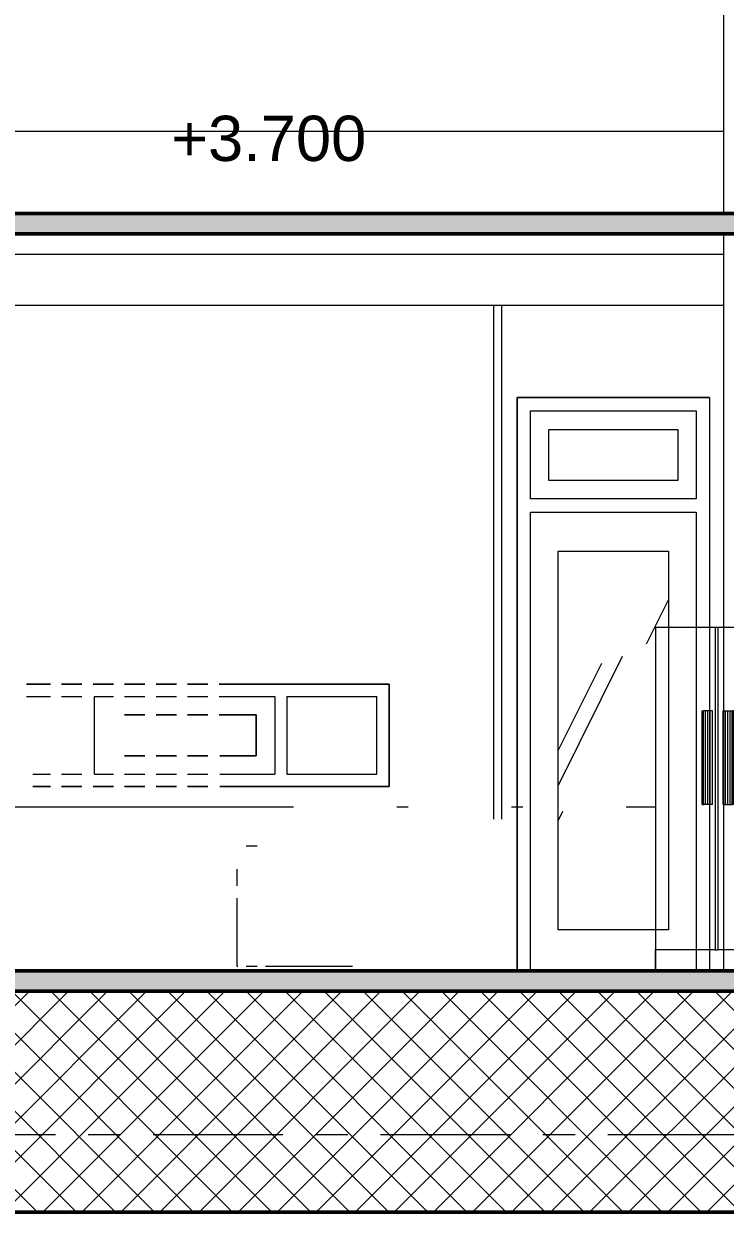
# Model space of a CAD drawing. Header units: millimetres. Extents: x 2164007 to 2324354, y -2513385 to -2308978.
# Drawn here: x 2263934 to 2267363, y -2502390 to -2496583 of the extents above; entities that cross this region are included whole.
import ezdxf

# ---------------------------------------------------------------- set-up
doc = ezdxf.new("R2010")
doc.units = ezdxf.units.MM
doc.linetypes.add('Grid Line', pattern=[22.224999999999994, 12.7, -3.174999999999999, 3.174999999999999, -3.174999999999999])
for name, color, linetype, lineweight in [('A-DETL-GENF', 8, 'Continuous', 9), ('A-DETL-WIDE', 214, 'Continuous', 50), ('A-DOOR', 8, 'Continuous', 13), ('A-FLOR', 8, 'Continuous', 13), ('A-FLOR-PATT', 8, 'Continuous', 13), ('A-GLAZ', 8, 'Continuous', 13), ('A-WALL', 113, 'Continuous', 20), ('G-ANNO-DIMS', 111, 'Continuous', 9), ('G-IMPT', 8, 'Continuous', 9), ('I-FURN', 8, 'Continuous', 9), ('Q-SPCQ', 91, 'Continuous', 9), ('S-BEAM', 8, 'Continuous', 9), ('S-COLS', 52, 'Continuous', 9), ('S-GRID', 8, 'Continuous', 9)]:
    doc.layers.add(name, color=color, linetype=linetype, lineweight=lineweight)
doc.styles.add('Arial_3', font='arial.ttf', dxfattribs={"height": 177.0359281437126})

# ---------------------------------------------------------------- blocks, each defined once
blk = doc.blocks.new('Refrigerator06 - 11ZREF06_dwg-420222-MC B-B')
at = {"layer": 'G-IMPT'}
for p, q in [((7622.382803050146, 1676.400000000002), (7622.382665376772, 101.6000847816467)), ((7914.482832721523, 1676.400000000002), (7622.382803050146, 1676.400000000002)), ((7914.482832721523, 1676.400000000002), (7914.482687381557, 101.6000575304031)), ((7914.482832721523, 1676.400000000002), (7914.482687381557, 101.6000575304031)), ((7927.182838777355, 1676.400000000002), (7914.482832721523, 1676.400000000002)), ((7927.182838777355, 1676.400000000002), (7927.182675269893, 101.6000575304031)), ((7927.182838777355, 1676.400000000002), (7927.182675269893, 101.6000575304031)), ((8485.982729772371, 1676.400000000002), (7927.182838777355, 1676.400000000002)), ((7850.982711604889, 812.8000242233277), (7850.982747939881, 1269.999951553345)), ((7850.982747939881, 1269.999951553345), (7856.373552612117, 1269.999951553345)), ((7856.373516277126, 812.8000242233277), (7856.373552612117, 1269.999951553345)), ((7866.221316341209, 1269.999951553345), (7856.373552612117, 1269.999951553345)), ((7866.221261838726, 812.8000242233277), (7866.221316341209, 1269.999951553345)), ((7878.754853633698, 1269.999951553345), (7866.221316341209, 1269.999951553345)), ((7878.754799131207, 812.8000242233277), (7878.754853633698, 1269.999951553345)), ((7889.721698764614, 1269.999951553345), (7878.754853633698, 1269.999951553345)), ((7889.721644262127, 812.8000242233277), (7889.721698764614, 1269.999951553345)), ((7901.782753995708, 1269.999951553345), (7889.721698764614, 1269.999951553345)), ((7901.782699493217, 812.8000242233277), (7901.782753995708, 1269.999951553345)), ((7952.582705549053, 812.8000242233277), (7952.582741884044, 1269.999951553345)), ((7952.582705549053, 812.8000242233277), (7952.582741884044, 1269.999951553345)), ((7952.582741884044, 1269.999951553345), (7964.643815282635, 1269.999951553345)), ((7964.643778947643, 812.8000242233277), (7964.643815282635, 1269.999951553345)), ((7964.643815282635, 1269.999951553345), (7975.610660413559, 1269.999951553345)), ((7975.610624078568, 812.8000242233277), (7975.610660413559, 1269.999951553345)), ((7975.610660413559, 1269.999951553345), (7988.144197706036, 1269.999951553345)), ((7988.144161371044, 812.8000242233277), (7988.144197706036, 1269.999951553345)), ((7988.144197706036, 1269.999951553345), (7997.991961435131, 1269.999951553345)), ((7997.991888765148, 812.8000242233277), (7997.991961435131, 1269.999951553345)), ((8003.382766107372, 1269.999951553345), (7997.991961435131, 1269.999951553345)), ((8003.382693437389, 812.8000242233277), (8003.382766107372, 1269.999951553345)), ((8003.382693437389, 812.8000242233277), (8003.382766107372, 1269.999951553345)), ((7850.982711604889, 812.8000242233277), (7856.373516277126, 812.8000242233277)), ((7866.221261838726, 812.8000242233277), (7856.373516277126, 812.8000242233277)), ((7878.754799131207, 812.8000242233277), (7866.221261838726, 812.8000242233277)), ((7889.721644262127, 812.8000242233277), (7878.754799131207, 812.8000242233277)), ((7901.782699493217, 812.8000242233277), (7889.721644262127, 812.8000242233277)), ((7952.582705549053, 812.8000242233277), (7964.643778947643, 812.8000242233277)), ((7964.643778947643, 812.8000242233277), (7975.610624078568, 812.8000242233277)), ((7975.610624078568, 812.8000242233277), (7988.144161371044, 812.8000242233277)), ((7988.144161371044, 812.8000242233277), (7997.991888765148, 812.8000242233277)), ((8003.382693437389, 812.8000242233277), (7997.991888765148, 812.8000242233277)), ((7622.382665376763, 101.6000847816467), (7622.382656494615, 3.774915528538259e-05)), ((7622.382656494615, 3.774915528538259e-05), (7622.382665376776, 101.6000847816467)), ((7914.482687381557, 101.6000575304031), (7622.382665376772, 101.6000847816467)), ((7914.482687381557, 101.6000575304031), (7927.182675269893, 101.6000575304031)), ((8485.98263287907, 101.6000121116638), (7927.182675269893, 101.6000575304031))]:
    blk.add_line(p, q, dxfattribs=at)
blk = doc.blocks.new('Refrigerator06 - Refrigerator06-420229-MC B-B')
blk.add_blockref('Refrigerator06 - 11ZREF06_dwg-420222-MC B-B', (0, 0))
blk = doc.blocks.new('Furniture 22 - Furniture 3-1054481-MC B-B')
at = {"layer": 'I-FURN'}
for p, q in [((4110.98272977055, 799.9999999999943), (5853.613162824718, 799.9999999999943)), ((4110.98272977055, 0), (4110.98272977055, 799.9999999999943)), ((6358.604209528648, 799.9999999999943), (6413.613162824719, 799.9999999999943)), ((6918.60420952865, 799.9999999999943), (6973.613162824716, 799.9999999999943)), ((7478.604209528653, 799.9999999999943), (7622.38272643281, 799.9999999999943))]:
    blk.add_line(p, q, dxfattribs=at)
blk = doc.blocks.new('Furniture 2 - Furniture 3-1057460-mc b-b')
at = {"layer": 'I-FURN'}
for p, q in [((5620.846747719619, 610.8383184704225), (5675.855701015684, 610.8383184704225)), ((5577.94023994386, 414.8928619661068), (5577.94023994386, 496.6060360873715)), ((5577.94023994386, 19.9999999991051), (5577.94023994386, 354.185163991584)), ((5580.622661019304, 19.9999999991051), (5577.94023994386, 19.9999999991051)), ((5675.855701015684, 19.9999999991051), (5620.846747719619, 19.9999999991051)), ((6140.622661019303, 19.9999999991051), (5716.62428658596, 19.9999999991051))]:
    blk.add_line(p, q, dxfattribs=at)
blk = doc.blocks.new('Cua di XIN FA la 940X2800 - D3-1131724-mc b-b')
at = {"layer": 'A-DOOR', "lineweight": 9}
h = blk.add_hatch(dxfattribs=at)
h.set_pattern_fill('FP_2', color=256, style=0, pattern_type=2)
h.set_pattern_definition([(63.435, (4651.846, 2739.3), (-920.0997168973379, 2760.290932305043), [1143, -685.8, 1143, -685.8, -1454.051]), (63.435, (4651.846, 2739.3), (-920.0997168973379, 2760.290932305043), [-3657.6, 457.2, -996.8510000000001]), (63.435, (4594.696, 2796.45), (-920.0997168973379, 2760.290932305043), [914.4, -1143, 685.8, -685.8, -1682.651]), (63.435, (4594.696, 2796.45), (-920.0997168973379, 2760.290932305043), [-3429, 800.1, -882.551]), (63.435, (4594.696, 2967.9), (-920.0997168973379, 2760.290932305043), [685.8, -1371.6, 457.2, -685.8, -1911.251]), (63.435, (4594.696, 2967.9), (-920.0997168973379, 2760.290932305043), [-3200.4, 1028.7, -882.551]), (63.435, (4766.146, 2796.45), (-920.0997168973379, 2760.290932305043), [685.8, -1371.6, 571.5, -2482.751]), (63.435, (4937.596, 2967.9), (-920.0997168973379, 2760.290932305043), [342.9, -1714.5, 228.6, -2825.651]), (63.435, (4651.846, 3253.65), (-920.0997168973379, 2760.290932305043), [228.6, -1714.5, 228.6, -914.4, -2025.551]), (63.435, (4651.846, 3253.65), (-920.0997168973379, 2760.290932305043), [-3086.1, 571.5, -1454.051]), (63.435, (5680.545999999999, 3082.2), (-920.0997168973379, 2760.290932305043), [1143, -1714.5, 1371.6, -905.4110000000001]), (63.435, (5680.545999999999, 2910.75), (-920.0997168973379, 2760.290932305043), [1600.2, -1143, 1714.5, -676.811]), (63.435, (5794.846, 2967.9), (-920.0997168973379, 2760.290932305043), [1828.8, -914.4, 1371.6, -996.8510000000001]), (63.435, (5966.295999999999, 3139.35), (-920.0997168973379, 2760.290932305043), [1143, -1600.2, 914.4, -1454.051]), (63.435, (5794.846, 3482.25), (-920.0997168973379, 2760.290932305043), [571.5, -2286, 685.8, -1568.351]), (63.435, (6137.746, 3310.8), (-920.0997168973379, 2760.290932305043), [457.2, -2286, 457.2, -1911.251])])
h.paths.add_polyline_path([(7685.961166808262, 199.9999999999978), (7685.961166808262, 2049.99999999998), (7145.961166808263, 2049.99999999998), (7145.961166808263, 199.9999999999978), (7222.368521605793, 199.9999999999978)], flags=0)
at = {"layer": 'A-DOOR'}
for p, q in [((7885.961166808258, 2799.999999999984), (6945.961166808257, 2799.999999999984)), ((6945.961166808257, 2799.999999999984), (6945.961166808257, 0)), ((7885.961166808258, 2799.999999999984), (7885.961166808258, 0)), ((7010.961166808258, 2304.999999999984), (7010.961166808258, 2734.999999999983)), ((7010.961166808258, 2734.999999999984), (7820.961166808258, 2734.999999999984)), ((7820.961166808258, 2734.999999999984), (7820.961166808258, 2304.999999999984)), ((7100.961166808257, 2394.999999999984), (7100.961166808257, 2644.999999999984)), ((7100.961166808257, 2644.999999999984), (7730.961166808256, 2644.999999999984)), ((7730.961166808256, 2644.999999999984), (7730.961166808256, 2394.999999999984)), ((7730.961166808256, 2394.999999999984), (7100.961166808257, 2394.999999999984)), ((7820.961166808258, 2304.999999999984), (7010.961166808258, 2304.999999999984)), ((7010.961166808258, 2239.999999999984), (7820.961166808258, 2239.999999999984)), ((7010.961166808258, 0), (7010.961166808258, 2239.999999999984)), ((7820.961166808258, 2239.999999999984), (7820.961166808258, 0)), ((7145.961166808257, 200), (7145.961166808257, 2049.999999999984)), ((7145.961166808257, 2049.999999999984), (7685.961166808257, 2049.999999999984)), ((7685.961166808257, 2049.999999999984), (7685.961166808257, 200)), ((7685.961166808257, 200), (7145.961166808257, 200))]:
    blk.add_line(p, q, dxfattribs=at)
blk = doc.blocks.new('cua lat 3500x2 - SL-1134121-mc b-b')
at = {"layer": 'A-GLAZ'}
for p, q in [((4664.961166799883, 1400.000000000001), (4547.961166799863, 1400.000000000001)), ((4818.961166799882, 1400.000000000001), (4718.961166799879, 1400.000000000001)), ((4972.96116679988, 1400.000000000001), (4872.961166799881, 1400.000000000001)), ((5126.961166799882, 1400.000000000001), (5026.961166799879, 1400.000000000001)), ((5280.96116679988, 1400.000000000001), (5180.961166799877, 1400.000000000001)), ((5434.961166799882, 1400), (5334.961166799879, 1400)), ((6320.961166808189, 1400), (5488.961166799882, 1400)), ((6320.96116680819, 900.0000000000001), (6320.96116680819, 1400.000000000001)), ((4547.961166799863, 1340.009809969245), (4664.961166799883, 1340.009809969245)), ((4718.961166799879, 1340.009809969245), (4818.961166799881, 1340.009809969245)), ((4880.961166808188, 1340.009809969245), (4972.961166799881, 1340.009809969245)), ((4880.961166808188, 959.9901900307564), (4880.961166808188, 1340.009809969245)), ((5026.961166799879, 1340.009809969245), (5126.961166799882, 1340.009809969245)), ((5180.961166799878, 1340.009809969245), (5280.96116679988, 1340.009809969245)), ((5334.96116679988, 1340.009809969245), (5434.961166799882, 1340.009809969245)), ((5488.961166799881, 1340.009809969245), (5760.96116680819, 1340.009809969245)), ((5760.96116680819, 1340.009809969245), (5760.96116680819, 959.9901900307563)), ((5820.961166808191, 1340.009809969245), (5820.961166808191, 959.9901900307564)), ((5820.961166808191, 1340.009809969245), (6260.970976777432, 1340.009809969245)), ((6260.970976777433, 959.9901900307563), (6260.970976777433, 1340.009809969245)), ((5126.961166799882, 1250.000000000001), (5026.961166799881, 1250.000000000001)), ((5026.961166799881, 1250), (5126.961166799882, 1250)), ((5280.96116679988, 1250.000000000001), (5180.961166799878, 1250.000000000001)), ((5180.961166799878, 1250), (5280.961166799881, 1250)), ((5434.961166799882, 1250.000000000001), (5334.96116679988, 1250.000000000001)), ((5334.96116679988, 1250), (5434.961166799882, 1250)), ((5670.961166808187, 1250.000000000001), (5488.961166799882, 1250.000000000001)), ((5488.961166799882, 1250), (5670.961166808187, 1250)), ((5670.961166808187, 1049.999999999999), (5670.961166808187, 1250.000000000001)), ((5670.961166808187, 1250), (5670.961166808187, 1049.999999999999)), ((5026.961166799881, 1049.999999999999), (5126.961166799882, 1049.999999999999)), ((5126.961166799882, 1049.999999999999), (5026.961166799881, 1049.999999999999)), ((5180.961166799878, 1049.999999999999), (5280.96116679988, 1049.999999999999)), ((5280.96116679988, 1049.999999999999), (5180.961166799878, 1049.999999999999)), ((5334.96116679988, 1049.999999999999), (5434.961166799882, 1049.999999999999)), ((5434.961166799882, 1049.999999999999), (5334.96116679988, 1049.999999999999)), ((5493.098216599053, 1049.999999999999), (5670.961166808187, 1049.999999999999)), ((5670.961166808187, 1049.999999999999), (5493.098216599053, 1049.999999999999)), ((4579.314703596435, 959.9901900307564), (4664.961166799883, 959.9901900307563)), ((4718.961166799878, 959.9901900307563), (4818.961166799881, 959.9901900307563)), ((4880.961166808188, 959.9901900307564), (4972.961166799881, 959.9901900307564)), ((5026.961166799879, 959.9901900307564), (5126.961166799882, 959.9901900307564)), ((5180.961166799878, 959.9901900307564), (5280.96116679988, 959.9901900307564)), ((5334.96116679988, 959.9901900307563), (5434.961166799882, 959.9901900307563)), ((5493.406399658324, 959.9901900307563), (5760.96116680819, 959.9901900307563)), ((5820.961166808191, 959.9901900307563), (6260.970976777433, 959.9901900307563)), ((4579.314703596435, 900.0000000000003), (4664.961166799883, 900.0000000000003)), ((4718.961166799879, 900.0000000000003), (4818.961166799882, 900.0000000000003)), ((4872.961166799881, 900.0000000000002), (4972.96116679988, 900.0000000000002)), ((5026.961166799879, 900.0000000000002), (5126.961166799882, 900.0000000000002)), ((5180.961166799877, 900.0000000000002), (5280.96116679988, 900.0000000000002)), ((5334.96116679988, 900.0000000000002), (5434.961166799882, 900.0000000000002)), ((5493.49487491201, 900.0000000000002), (6320.96116680819, 900.0000000000001))]:
    blk.add_line(p, q, dxfattribs=at)

msp = doc.modelspace()

# ---------------------------------------------------------------- hatches: boundary and pattern name
at = {"layer": 'A-DETL-GENF'}
h = msp.add_hatch(dxfattribs=at)
h.set_pattern_fill('FP_16', style=0, pattern_type=2)
h.set_pattern_definition([(45, (2263822.949367068, -2498585), (-95.4594154601839, 95.45941546018392), []), (135, (2263822.949367068, -2498585), (-95.45941546018392, -95.4594154601839), [])])
h.paths.add_polyline_path([(2273930.664533876, -2502390), (2273930.664533876, -2502010), (2271485.664533876, -2502010), (2271485.664533876, -2502390), (2272060.899230412, -2502390)], flags=0)
h.paths.add_polyline_path([(2252470.664533876, -2502390), (2262355.664533876, -2502390), (2262355.664533876, -2502010), (2252470.664533876, -2502010)], flags=0)
h.paths.add_polyline_path([(2271255.664533876, -2502390), (2271255.664533876, -2501310), (2268995.664533876, -2501310), (2268995.664533876, -2501560), (2268795.664533876, -2501560), (2268795.664533876, -2501310), (2262585.664533876, -2501310), (2262585.664533876, -2502390), (2266622.071888674, -2502390)], flags=0)
at = {"layer": 'A-FLOR-PATT', "lineweight": 13}
msp.add_hatch(color=256, dxfattribs=at).paths.add_polyline_path([(2271470.664533876, -2497610), (2271470.664533876, -2497510), (2262370.664533876, -2497510), (2262370.664533876, -2497610), (2271381.045812695, -2497610)], flags=0)
at = {"layer": 'A-FLOR-PATT', "lineweight": 9}
h = msp.add_hatch(dxfattribs=at)
h.set_pattern_fill('FP_15', color=256, style=0, pattern_type=2)
h.set_pattern_definition([(0, (2263822.949367068, -2498585), (365.76, 91.44), [30.175, -244.145, 30.175, -244.145, -1463.04]), (0, (2263822.949367068, -2498585), (365.76, 91.44), [-548.64, 30.175, -518.465, 30.175, -244.145, -640.08]), (0, (2263822.949367068, -2498585), (365.76, 91.44), [-1371.6, 30.175, -152.705, 30.175, -427.025]), (120, (2263960.109367068, -2498539.28), (-262.069362922049, 271.0374516881963), [30.17499999999999, -244.1449999999999, 30.17499999999999, -1707.184999999999]), (120, (2263960.109367068, -2498539.28), (-262.069362922049, 271.0374516881963), [-304.4949999999998, -244.1449999999999, 30.17499999999999, -518.4649999999996, -914.3999999999995]), (120, (2263960.109367068, -2498539.28), (-262.069362922049, 271.0374516881963), [-1097.279999999999, 30.17499999999999, -244.1449999999999, 30.17499999999999, -609.9049999999995]), (120, (2263960.109367068, -2498539.28), (-262.069362922049, 271.0374516881963), [-1401.774999999999, -152.7049999999999, 30.17499999999999, -427.0249999999997]), (240, (2264005.829367068, -2498356.4), (-103.6906370779508, -362.4774516881963), [30.175, -244.145, 30.175, -1707.185]), (240, (2264005.829367068, -2498356.4), (-103.6906370779508, -362.4774516881963), [-304.495, -244.145, 30.175, -518.465, -914.4]), (240, (2264005.829367068, -2498356.4), (-103.6906370779508, -362.4774516881963), [-1097.28, 30.175, -244.145, 30.175, -609.905]), (240, (2264005.829367068, -2498356.4), (-103.6906370779508, -362.4774516881963), [-1401.775, -152.705, 30.175, -427.025])])
h.paths.add_polyline_path([(2266622.071888674, -2501310), (2268795.664533876, -2501310), (2268795.664533876, -2501210), (2262570.664533876, -2501210), (2262570.664533876, -2501310), (2265942.218470957, -2501310)], flags=0)
h.paths.add_polyline_path([(2271270.664533876, -2501310), (2271270.664533876, -2501210), (2268995.664533876, -2501210), (2268995.664533876, -2501310), (2271255.664533876, -2501310)], flags=0)

# ---------------------------------------------------------------- linework, layer by layer
at = {"layer": 'A-DETL-WIDE'}
for p, q in [((2268795.664533876, -2501310), (2262585.664533876, -2501310)), ((2262585.664533876, -2502390), (2271255.664533876, -2502390))]:
    msp.add_line(p, q, dxfattribs=at)
at = {"layer": 'A-FLOR', "lineweight": 50}
for p, q in [((2271470.664533876, -2497510), (2262370.664533876, -2497510)), ((2262370.664533876, -2497610), (2268805.664533876, -2497610)), ((2268795.664533876, -2501210), (2262570.664533876, -2501210))]:
    msp.add_line(p, q, dxfattribs=at)
at = {"layer": 'A-FLOR'}
msp.add_line((2267355.664533876, -2497710), (2262585.664533876, -2497710), dxfattribs=at)
at = {"layer": 'A-WALL'}
for p, q in [((2267355.664533876, -2497510), (2267355.664533876, -2495010)), ((2267355.664533876, -2497110), (2263670.664533865, -2497110)), ((2267355.664533876, -2501210), (2267355.664533876, -2497610)), ((2266230.664533876, -2497960), (2266230.664533876, -2500470)), ((2266345.664533876, -2501210), (2266345.664533876, -2498410)), ((2266345.664533876, -2498410), (2267285.664533876, -2498410)), ((2267285.664533876, -2498410), (2267285.664533876, -2501210)), ((2263947.664533868, -2499810), (2264064.664533868, -2499810)), ((2264118.664533868, -2499810), (2264218.664533868, -2499810)), ((2264272.664533868, -2499810), (2264372.664533868, -2499810)), ((2264426.664533868, -2499810), (2264526.664533868, -2499810)), ((2264580.664533868, -2499810), (2264680.664533868, -2499810)), ((2264734.664533868, -2499810), (2264834.664533868, -2499810)), ((2264888.664533868, -2499810), (2265720.664533876, -2499810)), ((2265720.664533876, -2499810), (2265720.664533876, -2500310)), ((2264064.664533868, -2500310), (2263979.018070664, -2500310)), ((2264218.664533868, -2500310), (2264118.664533868, -2500310)), ((2264372.664533868, -2500310), (2264272.664533868, -2500310)), ((2264526.664533868, -2500310), (2264426.664533868, -2500310)), ((2264680.664533868, -2500310), (2264580.664533868, -2500310)), ((2264834.664533868, -2500310), (2264734.664533868, -2500310)), ((2265720.664533876, -2500310), (2264893.19824198, -2500310))]:
    msp.add_line(p, q, dxfattribs=at)
at = {"layer": 'S-BEAM'}
msp.add_line((2267355.664533876, -2497960), (2262585.664533876, -2497960), dxfattribs=at)
at = {"layer": 'S-COLS'}
msp.add_line((2266270.664533876, -2500470), (2266270.664533876, -2497960), dxfattribs=at)
at = {"layer": 'S-GRID', "linetype": 'Grid Line', "ltscale": 50}
for p, q in [((2250119.999993142, -2497610), (2279003.058819855, -2497610)), ((2250119.999993142, -2501210), (2279003.058819855, -2501210)), ((2250119.999993142, -2502010), (2279003.058819855, -2502010))]:
    msp.add_line(p, q, dxfattribs=at)

# ---------------------------------------------------------------- block references
at = {"layer": 'A-DOOR'}
msp.add_blockref('Cua di XIN FA la 940X2800 - D3-1131724-mc b-b', (2259399.703367068, -2501210), dxfattribs=at)
at = {"layer": 'A-GLAZ'}
msp.add_blockref('cua lat 3500x2 - SL-1134121-mc b-b', (2259399.703367068, -2501210), dxfattribs=at)
at = {"layer": 'I-FURN'}
for name in ['Furniture 22 - Furniture 3-1054481-MC B-B', 'Furniture 2 - Furniture 3-1057460-mc b-b']:
    msp.add_blockref(name, (2259399.703367068, -2501210), dxfattribs=at)
at = {"layer": 'Q-SPCQ'}
msp.add_blockref('Refrigerator06 - Refrigerator06-420229-MC B-B', (2259399.703367068, -2501210), dxfattribs=at)

# ---------------------------------------------------------------- texts
at = {"layer": 'G-ANNO-DIMS', "insert": (2264654.387263472, -2497032.551243667), "char_height": 221.2949101796407, "width": 1136.7, "attachment_point": 1, "line_spacing_factor": 0.9385317878468563, "style": 'Arial_3'}
msp.add_mtext('+3.700', dxfattribs=at)

doc.saveas('drawing.dxf')
